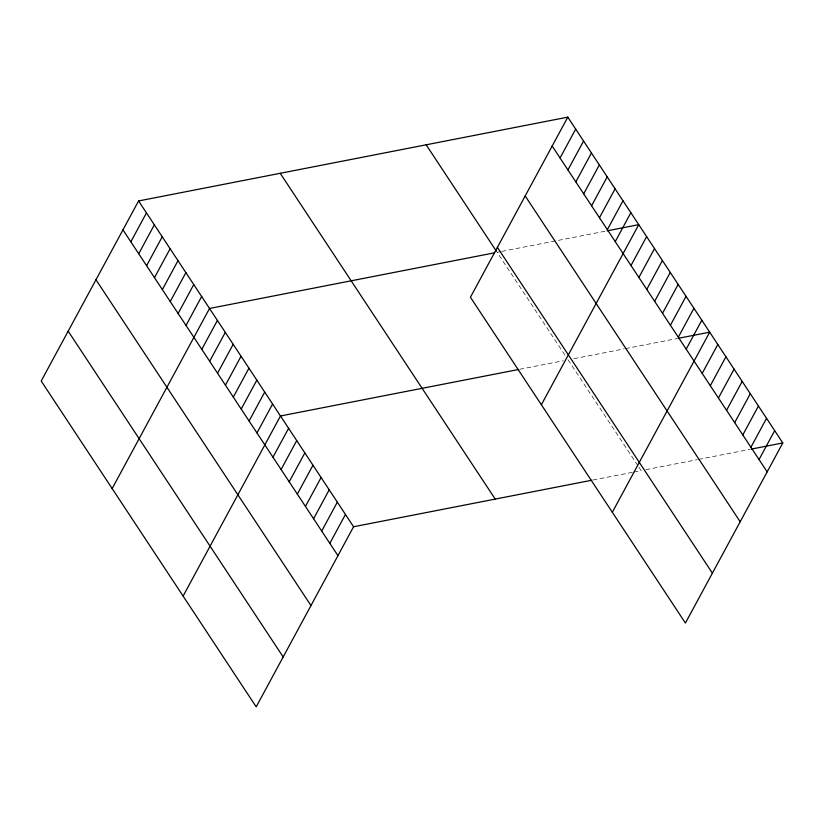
<?xml version="1.0" encoding="UTF-8"?>
<svg xmlns="http://www.w3.org/2000/svg" width="824" height="824" viewBox="0 0 824 824"><rect width="100%" height="100%" fill="white"/><g stroke="black" fill="none" stroke-linecap="round" stroke-linejoin="round"><path stroke-width="0.62" stroke-dasharray="4.12 3.09" d="M500.621 251.629L497.109 252.319L565.429 355.844M501.795 251.402L605.97 231.06M519.81 369.245L563.235 360.768M573.916 358.687L624.242 348.861M625.416 348.634L676.926 338.571M592.919 480.021L632.719 472.255M633.924 472.018L641.154 470.607L638.446 466.497M645.841 469.69L697.351 459.627M698.515 459.401L750.025 449.348M568.055 359.831L637.776 465.478"/><path stroke-width="1.24" d="M567.798 117.142L470.422 297.248L685.414 623.047L782.8 442.952L567.798 117.142L138.587 200.953L41.2 381.048L256.202 706.858L353.578 526.752L591.704 480.258M130.831 241.803L146.466 212.891M138.72 253.751L154.345 224.839M146.6 265.699L162.235 236.787M154.479 277.647L170.115 248.735M162.369 289.595L177.994 260.683M170.249 301.533L185.884 272.631M178.128 313.481L193.764 284.568M186.018 325.428L201.653 296.516M112.146 488.57L209.533 308.464L494.699 252.783M201.787 349.325L217.412 320.412M209.667 361.273L225.302 332.36M217.546 373.21L233.182 344.298M225.436 385.158L241.061 356.246M233.316 397.106L248.951 368.194M241.195 409.054L256.831 380.142M249.085 421.002L264.71 392.09M256.964 432.94L272.6 404.028M183.103 596.082L280.479 415.976L518.605 369.482M272.971 457.196L288.606 428.284M281.097 469.505L296.722 440.593M289.214 481.813L304.849 452.901M297.34 494.122L312.966 465.21M305.457 506.43L321.092 477.518M313.584 518.739L329.219 489.827M321.7 531.047L337.335 502.135M329.827 543.356L345.462 514.444M560.052 158.002L575.688 129.09M567.932 169.95L583.567 141.038M575.822 181.898L591.447 152.986M583.701 193.836L599.336 164.934M591.581 205.784L607.216 176.872M599.47 217.732L615.095 188.82M607.35 229.68L622.985 200.768M615.24 241.628L630.865 212.716M541.368 404.759L638.755 224.664L607.144 230.833M630.999 265.513L646.634 236.601M638.888 277.461L654.514 248.549M646.768 289.409L662.403 260.497M654.647 301.357L670.283 272.445M662.537 313.305L678.162 284.393M670.417 325.243L686.052 296.331M678.306 337.191L693.932 308.279M686.186 349.139L701.821 320.227M612.314 512.281L709.701 332.175L678.09 338.345M702.192 373.396L717.817 344.483M710.309 385.704L725.944 356.792M718.435 398.013L734.071 369.101M726.552 410.321L742.187 381.409M734.678 422.63L750.314 393.718M742.805 434.938L758.43 406.026M750.921 447.247L766.557 418.334M759.048 459.545L774.673 430.643M751.189 449.121L782.8 442.952M552.173 146.054L767.165 471.853M525.187 195.947L740.189 521.746M497.397 247.355L712.399 573.154M426.163 144.797L496.45 251.32M280.222 173.298L495.224 499.097M138.587 200.953L353.578 526.752M122.951 229.865L337.953 555.664M95.975 279.758L310.967 605.558M68.176 331.155L283.178 656.965"/></g></svg>
